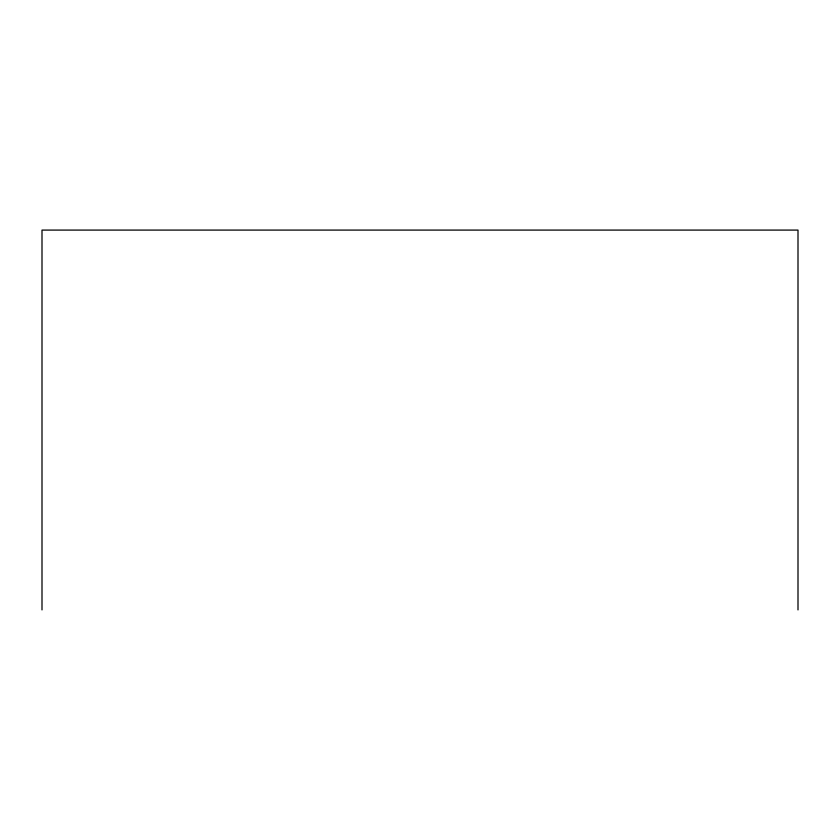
<?xml version="1.0" encoding="UTF-8"?>
<svg xmlns="http://www.w3.org/2000/svg" width="840" height="840" viewBox="0 0 840 840"><rect width="100%" height="100%" fill="white"/><g stroke="black" fill="none" stroke-linecap="round" stroke-linejoin="round"><path stroke-width="1.26" d="M798 609.913L798 230.087L42 230.087L42 609.913"/></g></svg>
